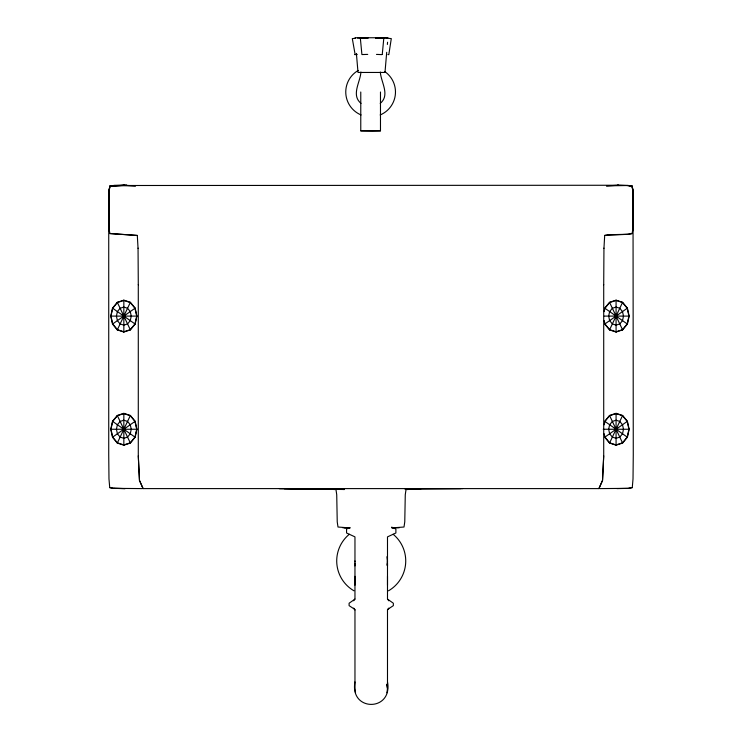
<?xml version="1.0" encoding="UTF-8"?>
<svg xmlns="http://www.w3.org/2000/svg" width="742" height="742" viewBox="0 0 742 742"><rect width="100%" height="100%" fill="white"/><g stroke="black" fill="none" stroke-linecap="round" stroke-linejoin="round"><path stroke-width="1.11" d="M123.84 445.191L123.84 413.331L117.292 415.464L112.506 421.289L110.753 429.256L112.506 437.224L117.292 443.057L123.84 445.191L130.379 443.057L135.165 437.224L136.918 429.256L135.165 421.289L130.379 415.464L123.84 413.331M123.84 332.036L123.84 300.167L117.292 302.309L112.506 308.134L110.753 316.101L112.506 324.068L117.292 329.893L123.84 332.036L130.379 329.893L135.165 324.068L136.918 316.101L135.165 308.134L130.379 302.309L123.84 300.167M354.964 681.926C349.473 711.875 392.982 711.875 387.491 681.926M354.964 585.206L354.964 576.302M354.964 565.914L354.964 563.373M354.964 561.889L354.964 560.933M380.479 91.999L380.479 130.833L372.336 131L360.77 130.833L360.77 91.999M387.491 585.206L387.491 576.302M387.491 565.914L387.491 563.373M387.491 561.889L386.934 556.723M616.073 445.191L616.073 413.331L609.534 415.464L604.739 421.289L627.407 437.224L622.612 443.057L616.073 445.191L609.534 443.057L604.739 437.224L627.407 421.289L622.612 415.464L616.073 413.331M616.073 332.036L616.073 300.167L609.534 302.309L604.739 308.134L627.407 324.068L622.612 329.893L616.073 332.036L609.534 329.893L604.739 324.068L627.407 308.134L622.612 302.309L616.073 300.167M603.71 284.77L603.951 248.143M108.731 215.208L108.981 192.892L109.723 186.242L113.665 185.509L618.485 185.259L606.548 185.871M108.731 211.962L108.981 192.892M633.269 211.22L633.047 227.646L633.019 192.651L632.277 186.242L628.335 185.509L617.65 185.259L628.335 185.509L606.464 185.852M603.71 284.659L603.71 455.838L602.55 480.408L598.915 488.598L143.085 488.598L139.45 480.408L138.29 455.838L138.29 284.659M603.71 455.838L602.513 480.408L598.915 488.598M603.951 248.31L604.693 235.39L628.335 234.277L632.277 233.535L633.019 227.135L632.277 233.535L627.407 234.277L608.115 234.741L604.693 235.474M386.703 52.302L384.987 72.456L358.015 72.456L356.392 53.424M387.37 44.464L387.565 42.229M599.592 488.598L628.094 488.357L632.277 487.615L633.019 478.933L633.269 454.855L633.019 192.892L632.277 186.242L628.131 185.509M108.981 193.977L109.723 186.242L124.35 185.259L113.665 185.509L135.536 185.852M382.26 54.398L383.8 38.287L375.637 38.083L383.809 38.482M108.981 193.17L109.723 186.242L126.863 185.259L113.869 185.509M108.981 192.985L109.723 186.242L108.981 192.651L108.953 227.646L108.731 209.893M386.934 565.144L387.491 560.933M391.693 527.117L395.885 529.055L395.885 532.997L387.491 536.874L387.491 599.1L393.353 603.237L393.353 605.648L387.491 609.516L387.491 688.455L386.934 692.787M604.192 311.621L604.934 308.273L609.646 302.532L616.073 300.436L622.51 302.532L627.213 308.273L628.938 316.101L627.213 323.929L622.51 329.671L616.073 331.767L609.646 329.671L604.934 323.929L604.192 320.581M604.192 424.786L604.934 421.428L609.646 415.696L616.073 413.591L622.51 415.696L627.213 421.428L628.938 429.256L627.213 437.094L622.51 442.826L616.073 444.922L609.646 442.826L604.934 437.094L604.192 433.736M627.407 324.068L629.16 316.101L627.407 308.134M627.407 437.224L629.16 429.256L627.407 421.289M117.292 329.893L130.379 302.309M117.292 443.057L130.379 415.464M609.534 329.893L622.612 302.309M609.534 443.057L622.612 415.464M387.491 609.97L388.762 608.115M353.684 600.779L354.964 599.026L354.964 536.874L346.56 532.997L346.56 529.055L349.714 527.599M380.21 103.379C390.431 95.124 380.841 82 380.331 72.02M354.964 599.1L349.102 603.237L349.102 605.648L354.964 609.516L354.964 688.455L355.52 692.787M112.506 324.068L135.165 308.134M112.506 437.224L135.165 421.289M367.717 54.398L361.911 54.556L360.352 38.296L367.411 37.777M359.796 38.287L362.801 37.888M632.277 487.615L628.094 488.357L616.908 488.598M391.73 527.896L404 527.024L404.77 521.849L405.271 494.756L406.022 489.59L420.862 488.848L416.874 488.848M360.158 37.823L357.588 38.083M355.464 38.287L352.311 38.603L355.149 54.611M354.787 54.648L357.254 54.398M360.77 130.833L380.479 130.833M392.407 527.887L397.833 527.766M381.926 54.611L376.472 54.407M462.702 488.598L404.798 488.83L460.81 488.598M355.056 37.749L387.945 37.749M110.753 316.101L136.918 316.101M604.294 316.101L629.16 316.101M110.753 429.256L136.918 429.256M603.209 429.256L629.16 429.256M142.408 488.598L113.906 488.357L125.092 488.598L113.906 488.357L109.723 487.615L108.981 478.933L108.731 454.855L108.731 210.876M325.126 488.848L321.138 488.848L335.978 489.59L336.729 494.756L337.23 521.849L338 527.024L349.445 527.896M328.548 488.848L331.359 488.848M410.641 488.848L413.452 488.848M342.767 527.766L350.27 527.896M398.157 527.766L399.233 527.766M325.923 488.765L344.362 489.507L284.112 488.598L337.202 488.83L279.298 488.598L322.334 488.848M344.167 527.766L349.593 527.887M123.515 185.259L135.452 185.871M380.182 37.907L383.243 38.296M383.002 37.777L391.294 38.603L388.817 54.648L387.936 54.556M109.723 487.615L114.055 488.357M137.307 235.511L109.723 233.535L108.981 227.135L109.723 233.535L137.307 235.39L138.049 248.31M627.407 185.509L632.277 186.242L633.019 192.985L633.269 215.208M360.352 38.296L368.524 37.888M112.506 308.134L135.165 324.068M112.506 421.289L135.165 437.224M361.039 103.379C350.818 95.124 360.408 82 360.918 72.02M387.491 599.026L388.762 600.779M353.684 608.115L354.964 609.97M609.534 302.309L622.612 329.893M609.534 415.464L622.612 443.057M117.292 302.309L130.379 329.893M117.292 415.464L130.379 443.057M143.085 488.598L139.487 480.408L138.29 455.838M386.934 684.319L387.491 688.557M386.934 684.272L387.491 688.455M633.269 211.962L633.019 193.17L632.277 186.242L633.019 193.977L633.019 192.892M138.049 248.143L138.29 284.77M393.121 534.259A34.512 34.512 0 0 1 388.483 590.817M353.971 590.817A34.512 34.512 0 0 1 349.324 534.259M384.866 71.631A24.857 24.857 0 0 1 380.145 114.964M361.104 114.964A24.857 24.857 0 0 1 358.191 70.471M112.691 308.273L110.966 316.101L112.691 323.929L117.403 329.671L123.84 331.767L130.267 329.671L134.979 323.929L136.704 316.101L134.979 308.273L130.267 302.532L123.84 300.436L117.403 302.532L112.691 308.273M117.403 311.575L116.411 316.101L117.403 320.627L120.121 323.929L123.84 325.144L127.55 323.929L130.267 320.627L131.26 316.101L130.267 311.575L127.55 308.273L123.84 307.058L120.121 308.273L117.403 311.575M112.691 421.428L110.966 429.256L112.691 437.094L117.403 442.826L123.84 444.922L130.267 442.826L134.979 437.094L136.704 429.256L134.979 421.428L130.267 415.696L123.84 413.591L117.403 415.696L112.691 421.428M117.403 424.739L116.411 429.256L117.403 433.782L120.121 437.094L123.84 438.299L127.55 437.094L130.267 433.782L131.26 429.256L130.267 424.739L127.55 421.428L123.84 420.213L120.121 421.428L117.403 424.739M609.646 311.575L608.644 316.101L609.646 320.627L612.363 323.929L616.073 325.144L619.793 323.929L622.51 320.627L623.503 316.101L622.51 311.575L619.793 308.273L616.073 307.058L612.363 308.273L609.646 311.575M609.646 424.739L608.644 429.256L609.646 433.782L612.363 437.094L616.073 438.299L619.793 437.094L622.51 433.782L623.503 429.256L622.51 424.739L619.793 421.428L616.073 420.213L612.363 421.428L609.646 424.739"/></g></svg>
